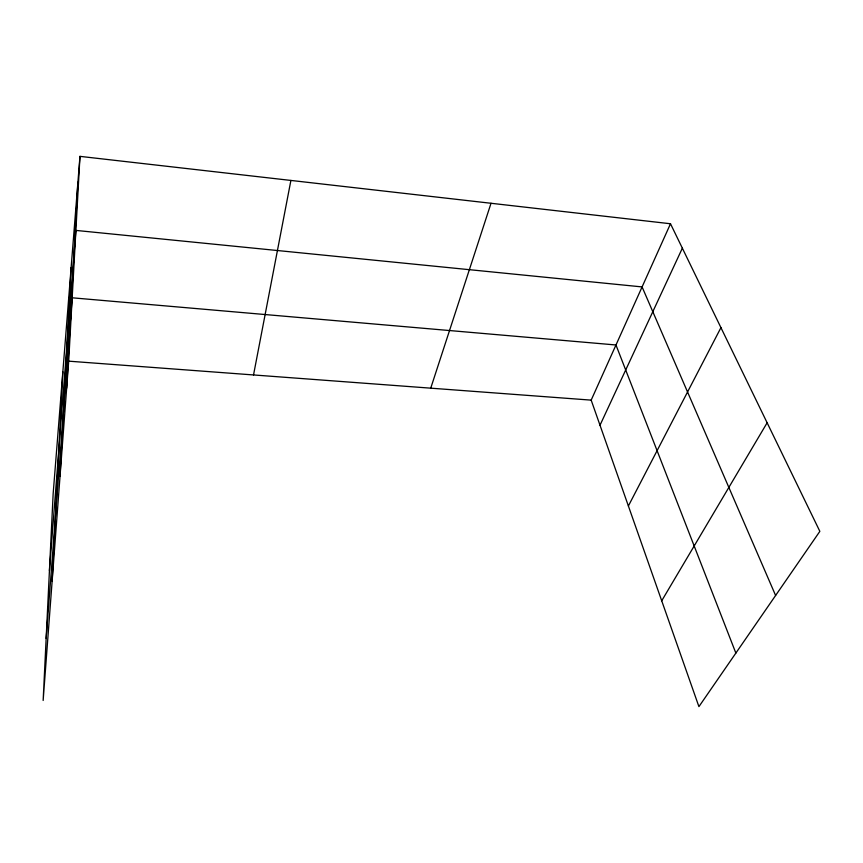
<?xml version="1.0" encoding="UTF-8"?>
<svg xmlns="http://www.w3.org/2000/svg" width="863" height="863" viewBox="0 0 863 863"><rect width="100%" height="100%" fill="white"/><g stroke="black" fill="none" stroke-linecap="round" stroke-linejoin="round"><path stroke-width="1.29" d="M52.136 581.133L62.848 371.759M60.032 476.193L71.133 267.487M66.656 388.253L77.918 182.233M79.968 156.365L53.15 493.809L43.15 700.476L68.695 361.166L79.968 156.365L670.497 223.754L819.85 531.349L698.922 706.635L591.177 400.13L670.497 223.754M46.149 638.437L72.179 297.8L615.966 344.984L735.859 653.097M49.428 570.616L75.89 230.41L642.083 286.915L775.61 595.481M253.528 374.952L290.896 180.432M430.734 388.167L491.025 203.269M600.001 425.232L682.353 248.177M628.383 505.977L720.939 327.649M661.716 600.788L767.131 422.784M68.695 361.166L591.177 400.13"/></g></svg>
